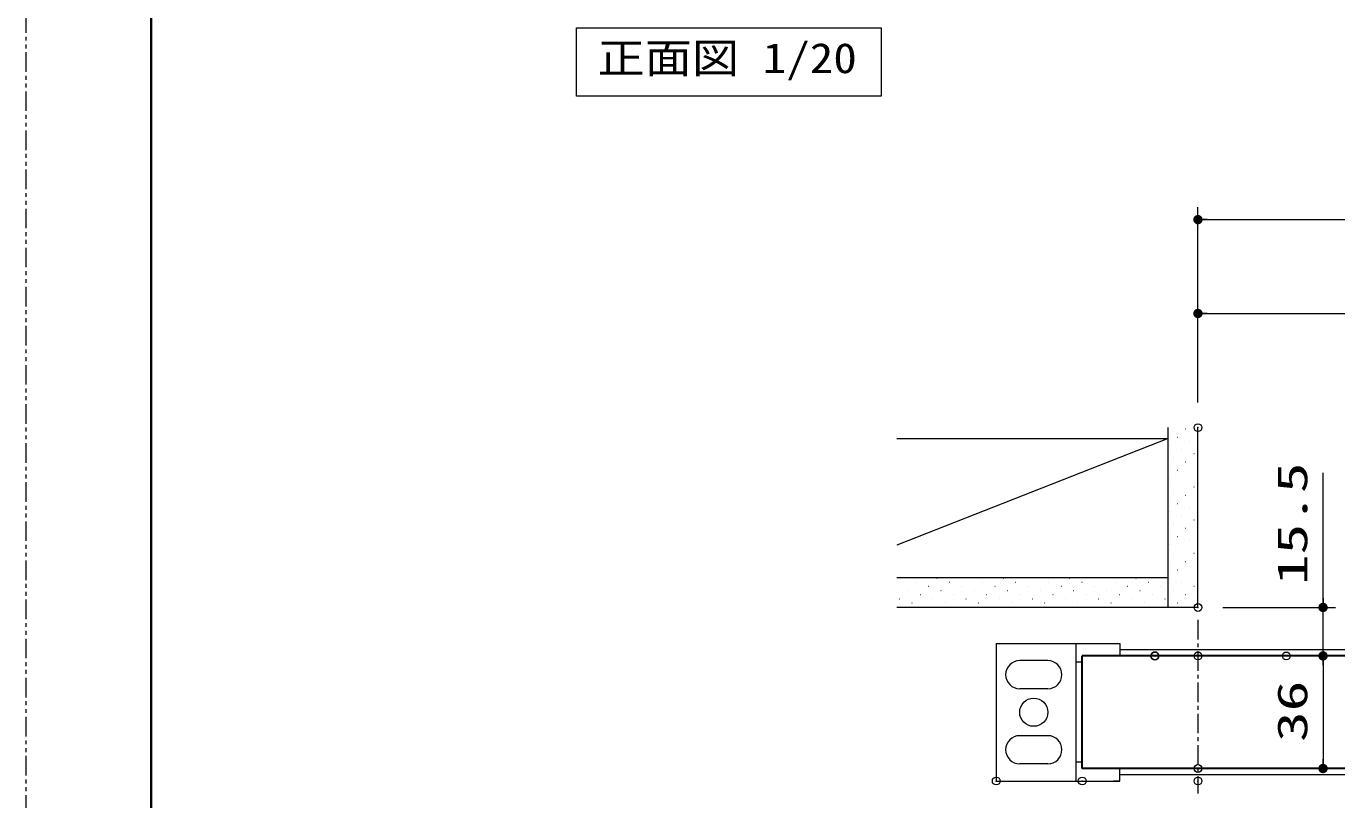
# Model space of a CAD drawing. Units: millimetres, scale not verified. Extents: x -1306 to 1306, y -607 to 607.
# Drawn here: x -1293 to -873.9, y -351.8 to -104.4 of the extents above; entities that cross this region are included whole.
import ezdxf
from ezdxf.enums import TextEntityAlignment as Align

# ---------------------------------------------------------------- set-up
doc = ezdxf.new("R2010")
doc.units = ezdxf.units.MM
doc.header["$LTSCALE"] = 5
doc.header["$PDMODE"] = 32
doc.header["$PDSIZE"] = 2.5
doc.linetypes.add('USER1', pattern=[2.5, 1.25, -0.25, 0.25, -0.25, 0.25, -0.25])
doc.linetypes.add('USER3', pattern=[2, 1.25, -0.25, 0.25, -0.25])
for name, color, linetype, lineweight in [('0-1_線(黄)', 2, 'Continuous', 15), ('0-3_陰線', 1, 'USER1', 9), ('0-C_中心線', 3, 'USER3', 9), ('0-D_線(白)', 7, 'Continuous', 30), ('1-0_線(水)', 4, 'Continuous', 9), ('1-1_寸法線', 3, 'Continuous', 13), ('1-2_ハッチング', 6, 'Continuous', 9), ('1-4_DEFPOINTS', 7, 'Continuous', 5), ('1-5_0', 3, 'Continuous', 25), ('1-8_図面枠', 7, 'Continuous', 35)]:
    doc.layers.add(name, color=color, linetype=linetype, lineweight=lineweight)
doc.layers.add('1-6__0-0_FRAME20', color=4, linetype='Continuous')
doc.styles.add('ＭＳ ゴシック', font='')
doc.styles.get('ＭＳ ゴシック').set_extended_font_data('MS Gothic')

# ---------------------------------------------------------------- blocks, each defined once
blk = doc.blocks.new('_DOT')
at = {"layer": '1-5_0'}
blk.add_line((-2.5, 0), (-5, 0), dxfattribs=at)
for points in [[(0, 0), (-2.5, 0), (-2.48, 0.313)], [(0, 0), (-2.48, -0.313), (-2.5, 0)], [(0, 0), (-2.48, 0.313), (-2.421, 0.622)], [(0, 0), (-2.421, -0.622), (-2.48, -0.313)], [(0, 0), (-2.421, 0.622), (-2.324, 0.92)], [(0, 0), (-2.324, -0.92), (-2.421, -0.622)], [(0, 0), (-2.324, 0.92), (-2.191, 1.204)], [(0, 0), (-2.191, -1.204), (-2.324, -0.92)], [(0, 0), (-2.191, 1.204), (-2.023, 1.469)], [(0, 0), (-2.023, -1.469), (-2.191, -1.204)], [(0, 0), (-2.023, 1.469), (-1.822, 1.711)], [(0, 0), (-1.822, -1.711), (-2.023, -1.469)], [(0, 0), (-1.822, 1.711), (-1.594, 1.926)], [(0, 0), (-1.594, -1.926), (-1.822, -1.711)], [(0, 0), (-1.594, 1.926), (-1.34, 2.111)], [(0, 0), (-1.34, -2.111), (-1.594, -1.926)], [(0, 0), (-1.34, 2.111), (-1.064, 2.262)], [(0, 0), (-1.064, -2.262), (-1.34, -2.111)], [(0, 0), (-1.064, 2.262), (-0.773, 2.378)], [(0, 0), (-0.773, -2.378), (-1.064, -2.262)], [(0, 0), (-0.773, 2.378), (-0.468, 2.456)], [(0, 0), (-0.468, -2.456), (-0.773, -2.378)], [(0, 0), (-0.468, 2.456), (-0.157, 2.495)], [(0, 0), (-0.157, -2.495), (-0.468, -2.456)], [(0, 0), (-0.157, 2.495), (0.157, 2.495)], [(0, 0), (0.157, -2.495), (-0.157, -2.495)], [(0, 0), (0.157, 2.495), (0.468, 2.456)], [(0, 0), (0.468, 2.456), (0.773, 2.378)], [(0, 0), (0.773, 2.378), (1.064, 2.262)], [(0, 0), (1.064, 2.262), (1.34, 2.111)], [(0, 0), (1.34, 2.111), (1.594, 1.926)], [(0, 0), (1.594, 1.926), (1.822, 1.711)], [(0, 0), (1.822, 1.711), (2.023, 1.469)], [(0, 0), (2.023, 1.469), (2.191, 1.204)], [(0, 0), (2.191, 1.204), (2.324, 0.92)], [(0, 0), (2.324, 0.92), (2.421, 0.622)], [(0, 0), (2.421, 0.622), (2.48, 0.313)], [(0, 0), (2.48, 0.313), (2.5, 0)], [(0, 0), (0.468, -2.456), (0.157, -2.495)], [(0, 0), (0.773, -2.378), (0.468, -2.456)], [(0, 0), (1.064, -2.262), (0.773, -2.378)], [(0, 0), (1.34, -2.111), (1.064, -2.262)], [(0, 0), (1.594, -1.926), (1.34, -2.111)], [(0, 0), (1.822, -1.711), (1.594, -1.926)], [(0, 0), (2.023, -1.469), (1.822, -1.711)], [(0, 0), (2.191, -1.204), (2.023, -1.469)], [(0, 0), (2.324, -0.92), (2.191, -1.204)], [(0, 0), (2.421, -0.622), (2.324, -0.92)], [(0, 0), (2.48, -0.313), (2.421, -0.622)], [(0, 0), (2.5, 0), (2.48, -0.313)]]:
    blk.add_solid(points, dxfattribs=at)

msp = doc.modelspace()

# ---------------------------------------------------------------- linework, layer by layer
at = {"layer": '0-1_線(黄)'}
for p, q in [((-927.758, -290.256), (-927.758, -232.756)), ((-918.258, -290.256), (-918.258, -232.756)), ((-927.758, -280.756), (-1014.596, -280.756)), ((-918.258, -290.256), (-1014.596, -290.256))]:
    msp.add_line(p, q, dxfattribs=at)
msp.add_lwpolyline([(-1116.957, -104.908), (-1019.541, -104.908), (-1019.541, -126.743), (-1116.957, -126.743)], close=True, dxfattribs=at)
msp.add_lwpolyline([(-1014.596, -236.256), (-927.758, -236.256), (-1014.596, -270.311)], dxfattribs=at)
at = {"layer": '0-3_陰線', "color": 4}
msp.add_line((-1292.964, -594), (-1292.964, 594), dxfattribs=at)
at = {"layer": '0-C_中心線'}
msp.add_line((-918.258, -294.256), (-918.258, -349.756), dxfattribs=at)
at = {"layer": '0-D_線(白)'}
for p, q in [((-955.258, -341.756), (-955.258, -305.756)), ((-759.256, -305.756), (-955.258, -305.756)), ((-955.258, -341.756), (-955.258, -305.756)), ((-759.256, -341.756), (-955.258, -341.756))]:
    msp.add_line(p, q, dxfattribs=at)
at = {"layer": '1-0_線(水)'}
for p, q in [((-982.758, -301.756), (-982.758, -345.756)), ((-982.758, -301.756), (-943.258, -301.756)), ((-957.258, -301.756), (-957.258, -345.756)), ((-943.258, -301.756), (-943.258, -305.756)), ((-759.256, -303.756), (-943.258, -303.756)), ((-966.258, -307.256), (-975.258, -307.256)), ((-955.258, -307.756), (-957.258, -307.756)), ((-966.258, -316.256), (-975.258, -316.256)), ((-966.258, -331.256), (-975.258, -331.256)), ((-966.258, -340.256), (-975.258, -340.256)), ((-955.258, -339.756), (-957.258, -339.756)), ((-943.258, -345.756), (-943.258, -341.756)), ((-982.758, -345.756), (-943.258, -345.756)), ((-943.258, -345.756), (-945.258, -345.756)), ((-759.256, -343.756), (-943.258, -343.756))]:
    msp.add_line(p, q, dxfattribs=at)
msp.add_circle((-970.758, -323.756), 4.5, dxfattribs=at)
for centre, start, end in [((-975.258, -311.756), 90, 270), ((-966.258, -311.756), 270, 90), ((-975.258, -335.756), 90, 270), ((-966.258, -335.756), 270, 90)]:
    msp.add_arc(centre, 4.5, start, end, dxfattribs=at)
at = {"layer": '1-1_寸法線'}
for p, q in [((-918.258, -224.756), (-918.258, -162.256)), ((-915.258, -166.256), (-660.258, -166.256)), ((-918.258, -224.756), (-918.258, -192.256)), ((-915.258, -196.256), (-672.258, -196.256)), ((-878.258, -287.256), (-878.258, -247.209)), ((-910.258, -290.256), (-874.258, -290.256)), ((-878.258, -305.756), (-878.258, -290.256)), ((-910.258, -305.756), (-874.258, -305.756)), ((-882.009, -305.756), (-874.258, -305.756)), ((-878.258, -308.756), (-878.258, -311.756)), ((-878.258, -308.756), (-878.258, -338.756)), ((-910.258, -341.756), (-874.258, -341.756))]:
    msp.add_line(p, q, dxfattribs=at)
at = {"layer": '1-2_ハッチング'}
for p, q in [((-922.203, -233.121), (-922.153, -233.121)), ((-927.506, -238.425), (-927.456, -238.425)), ((-924.855, -235.773), (-924.805, -235.773)), ((-920.877, -237.099), (-920.827, -237.099)), ((-926.181, -242.402), (-926.131, -242.402)), ((-923.529, -239.75), (-923.479, -239.75)), ((-919.551, -241.076), (-919.501, -241.076)), ((-924.855, -246.38), (-924.805, -246.38)), ((-922.203, -243.728), (-922.153, -243.728)), ((-927.506, -249.031), (-927.456, -249.031)), ((-923.529, -250.357), (-923.479, -250.357)), ((-920.877, -247.705), (-920.827, -247.705)), ((-926.181, -253.009), (-926.131, -253.009)), ((-922.203, -254.334), (-922.153, -254.334)), ((-919.551, -251.683), (-919.501, -251.683)), ((-927.506, -259.638), (-927.456, -259.638)), ((-924.855, -256.986), (-924.805, -256.986)), ((-920.877, -258.312), (-920.827, -258.312)), ((-926.181, -263.615), (-926.131, -263.615)), ((-923.529, -260.964), (-923.479, -260.964)), ((-919.551, -262.289), (-919.501, -262.289)), ((-924.855, -267.593), (-924.805, -267.593)), ((-922.203, -264.941), (-922.153, -264.941)), ((-927.506, -270.244), (-927.456, -270.244)), ((-923.529, -271.57), (-923.479, -271.57)), ((-920.877, -268.919), (-920.827, -268.919)), ((-926.181, -274.222), (-926.131, -274.222)), ((-922.203, -275.548), (-922.153, -275.548)), ((-919.551, -272.896), (-919.501, -272.896)), ((-924.855, -278.199), (-924.805, -278.199)), ((-920.877, -279.525), (-920.827, -279.525)), ((-1012.359, -280.851), (-1012.309, -280.851)), ((-1011.033, -284.828), (-1010.983, -284.828)), ((-1008.382, -282.177), (-1008.332, -282.177)), ((-1004.404, -283.503), (-1004.354, -283.503)), ((-1001.753, -280.851), (-1001.703, -280.851)), ((-1000.427, -284.828), (-1000.377, -284.828)), ((-997.775, -282.177), (-997.725, -282.177)), ((-993.798, -283.503), (-993.748, -283.503)), ((-991.146, -280.851), (-991.096, -280.851)), ((-989.82, -284.828), (-989.77, -284.828)), ((-987.169, -282.177), (-987.119, -282.177)), ((-983.191, -283.503), (-983.141, -283.503)), ((-980.539, -280.851), (-980.489, -280.851)), ((-979.214, -284.828), (-979.164, -284.828)), ((-976.562, -282.177), (-976.512, -282.177)), ((-972.584, -283.503), (-972.534, -283.503)), ((-969.933, -280.851), (-969.883, -280.851)), ((-968.607, -284.828), (-968.557, -284.828)), ((-965.955, -282.177), (-965.905, -282.177)), ((-961.978, -283.503), (-961.928, -283.503)), ((-959.326, -280.851), (-959.276, -280.851)), ((-958, -284.828), (-957.95, -284.828)), ((-955.349, -282.177), (-955.299, -282.177)), ((-951.371, -283.503), (-951.321, -283.503)), ((-948.72, -280.851), (-948.67, -280.851)), ((-947.394, -284.828), (-947.344, -284.828)), ((-944.742, -282.177), (-944.692, -282.177)), ((-940.765, -283.503), (-940.715, -283.503)), ((-938.113, -280.851), (-938.063, -280.851)), ((-936.787, -284.828), (-936.737, -284.828)), ((-934.136, -282.177), (-934.086, -282.177)), ((-930.158, -283.503), (-930.108, -283.503)), ((-927.506, -280.851), (-927.456, -280.851)), ((-926.181, -284.828), (-926.131, -284.828)), ((-923.529, -282.177), (-923.479, -282.177)), ((-919.551, -283.503), (-919.501, -283.503)), ((-1013.685, -287.48), (-1013.635, -287.48)), ((-1009.708, -288.806), (-1009.658, -288.806)), ((-1007.056, -286.154), (-1007.006, -286.154)), ((-1003.078, -287.48), (-1003.028, -287.48)), ((-999.101, -288.806), (-999.051, -288.806)), ((-996.449, -286.154), (-996.399, -286.154)), ((-992.472, -287.48), (-992.422, -287.48)), ((-988.494, -288.806), (-988.444, -288.806)), ((-985.843, -286.154), (-985.793, -286.154)), ((-981.865, -287.48), (-981.815, -287.48)), ((-977.888, -288.806), (-977.838, -288.806)), ((-975.236, -286.154), (-975.186, -286.154)), ((-971.259, -287.48), (-971.209, -287.48)), ((-967.281, -288.806), (-967.231, -288.806)), ((-964.63, -286.154), (-964.58, -286.154)), ((-960.652, -287.48), (-960.602, -287.48)), ((-956.675, -288.806), (-956.625, -288.806)), ((-954.023, -286.154), (-953.973, -286.154)), ((-950.045, -287.48), (-949.995, -287.48)), ((-946.068, -288.806), (-946.018, -288.806)), ((-943.416, -286.154), (-943.366, -286.154)), ((-939.439, -287.48), (-939.389, -287.48)), ((-935.461, -288.806), (-935.411, -288.806)), ((-932.81, -286.154), (-932.76, -286.154)), ((-928.832, -287.48), (-928.782, -287.48)), ((-924.855, -288.806), (-924.805, -288.806)), ((-922.203, -286.154), (-922.153, -286.154)), ((-1005.73, -290.132), (-1005.68, -290.132)), ((-995.124, -290.132), (-995.074, -290.132)), ((-984.517, -290.132), (-984.467, -290.132)), ((-973.91, -290.132), (-973.86, -290.132)), ((-963.304, -290.132), (-963.254, -290.132)), ((-952.697, -290.132), (-952.647, -290.132)), ((-942.091, -290.132), (-942.041, -290.132)), ((-931.484, -290.132), (-931.434, -290.132)), ((-920.877, -290.132), (-920.827, -290.132))]:
    msp.add_line(p, q, dxfattribs=at)
at = {"layer": '1-4_DEFPOINTS'}
for p in [(-918.258, -232.756), (-918.258, -290.256), (-918.258, -305.756), (-890.009, -305.756), (-878.258, -305.756), (-918.258, -341.756), (-878.258, -341.756), (-982.758, -345.756), (-955.258, -345.756), (-918.258, -345.756)]:
    msp.add_point(p, dxfattribs=at)
at = {"layer": '1-6__0-0_FRAME20'}
msp.add_point((-932.034, -305.756), dxfattribs=at)
at = {"layer": '1-8_図面枠'}
msp.add_lwpolyline([(-1252.964, -554), (347.036, -554), (347.036, 554), (-1252.964, 554)], close=True, dxfattribs=at)

# ---------------------------------------------------------------- block references
at = {"layer": '1-1_寸法線', "xscale": 0.6, "yscale": 0.6}
for p, rotation in [((-918.258, -166.256), 180), ((-918.258, -196.256), 180), ((-878.258, -290.256), 270), ((-878.258, -305.756), 90), ((-878.258, -305.756), 90), ((-878.258, -341.756), 270)]:
    msp.add_blockref('_DOT', p, dxfattribs=dict(at, rotation=rotation))

# ---------------------------------------------------------------- texts
at = {"layer": '0-1_線(黄)', "style": 'ＭＳ ゴシック', "width": 1.15}
msp.add_text('正面図 1/20', height=9.621, dxfattribs=at).set_placement((-1110.245, -122.287), align=Align.BOTTOM_LEFT)
at = {"layer": '1-1_寸法線', "style": 'ＭＳ ゴシック', "width": 1.5}
for s, p in [('15.5', (-880.408, -283.113)), ('36', (-880.408, -333.28))]:
    msp.add_text(s, height=9.604, rotation=90, dxfattribs=at).set_placement(p, align=Align.BOTTOM_LEFT)

doc.saveas('drawing.dxf')
